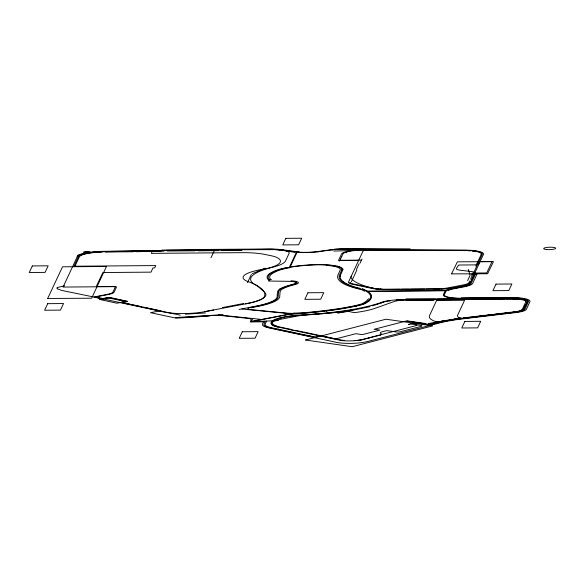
<?xml version="1.0" encoding="UTF-8"?>
<svg xmlns="http://www.w3.org/2000/svg" width="585" height="585" viewBox="0 0 585 585"><rect width="100%" height="100%" fill="white"/><g stroke="black" fill="none" stroke-linecap="round" stroke-linejoin="round"><path stroke-width="0.88" d="M277.253 295.191L277.151 296.668A59.209 11.802 -1.6 0 1 268.222 302.979M277.268 294.986L277.444 292.456A71.224 14.201 -1.6 0 1 279.769 288.983M342.883 269.466L342.854 269.707A27.627 5.506 -1.6 0 0 338.539 266.548L339.154 266.738M340.199 276.361L340.236 276.127A104.159 20.767 -1.6 0 0 343.768 282.08L343.461 281.853M272.259 322.525L272.23 322.73A35.085 6.998 -1.6 0 1 273.626 320.865L273.356 321.07M527.392 301.743L527.443 301.509A19.393 3.868 -1.6 0 1 527.363 301.78L523.846 309.333A15.619 3.115 -1.6 0 1 523.078 310.065L523.407 309.823M340.331 275.674L340.273 275.915A104.159 20.767 -1.6 0 1 340.543 275.038L342.773 269.919M263.367 322.123L262.504 324.017A27.458 5.477 -1.6 0 0 268.69 327.849L336.134 342.298A20.592 4.102 -1.6 0 0 367.57 341.516L439.861 322.869A65.9 13.141 -1.6 0 1 462.194 318.92L515.897 312.551A18.193 3.627 -1.6 0 0 526.405 309.311L529.922 301.765A21.967 4.38 -1.6 0 0 510.12 297.524L461.419 297.911M266.548 321.158L265.246 323.98A26.362 5.258 -1.6 0 0 271.228 327.688L277.1 328.945M75.194 265.773L78.522 258.628M78.631 258.424L79.385 256.808A23.166 4.622 -1.6 0 1 102.112 252.011M211.002 257.685L214.622 249.934M247.513 282.628L251.345 274.416M251.652 320.88L252.705 318.62M339.556 261.144L340.587 258.936M340.682 258.724L341.713 256.515M341.808 256.31L342.868 254.044A19.225 3.832 -1.6 0 1 345.384 252.406L344.799 252.632M356.477 269.392L359.066 263.835M351.373 281.794L353.976 276.222M354.261 275.601L356.872 270.007M360.067 263.14L361.998 259.001M467.634 280.603L469.982 275.564M471.576 275.14L472.563 273.019M475.788 266.095L476.709 264.127M477.813 261.751L481.024 254.863M481.126 254.658L481.243 254.395A19.736 3.934 -1.6 0 0 472.526 250.98L473.506 251.089M468.556 283.433L468.526 283.491A19.239 3.839 -1.6 0 1 465.316 285.319L465.982 285.1M468.739 283.045L469.697 280.997M471.232 280.983L470.091 283.425A20.782 4.146 -1.6 0 1 462.764 286.409L456.38 287.637M471.327 280.778L473.872 275.323M473.967 275.118L474.274 274.46M524.058 305.589L522.303 309.348A14.069 2.808 -1.6 0 1 521.491 310.079L521.805 309.874M524.153 305.385L525.952 301.516M476.804 263.923L477.718 261.956M470.53 279.206L472.3 275.411M524.028 308.573L524.35 307.878M443.415 294.548L444.234 292.822M444.329 292.617L445.053 291.096M408.176 250.256L408.652 249.634M523.027 309.991L527.173 301.816A15.444 3.079 -1.6 0 0 513.25 298.833L401.734 299.732A20.555 4.095 -1.6 0 0 381.003 302.533A92.145 18.369 -1.6 0 1 375.299 304.383A103.94 20.724 -1.6 0 1 370.795 305.611A111.633 22.259 -1.6 0 1 306.035 314.701L299.388 315.118A34.325 6.844 -1.6 0 0 275.374 319.271A37.221 7.422 -1.6 0 0 277.941 327.022M368.791 301.165L369.055 300.924A78.2 15.59 -1.6 0 1 364.053 304.024A46.968 9.367 -1.6 0 1 358.005 305.692L358.846 305.502M369.559 300.471L369.296 300.712A93 18.544 -1.6 0 0 370.597 299.257M274.299 320.441L273.955 320.646A35.085 6.998 -1.6 0 1 275.147 319.988L274.745 320.185M522.222 310.511L522.697 310.277A15.619 3.115 -1.6 0 1 515.612 312.017L516.65 311.871M252.245 273.758L265.268 268.105M276.04 319.585L275.579 319.783A35.085 6.998 -1.6 0 1 276.581 319.366A32.95 6.567 -1.6 0 1 280.273 318.174L279.63 318.35M520.613 310.481L521.081 310.291A14.069 2.808 -1.6 0 1 515.933 311.615L516.782 311.469M381.493 302.884L382.027 302.694A93.52 18.647 -1.6 0 1 376.755 304.412L377.362 304.229M383.102 302.299L382.561 302.489A19.181 3.824 -1.6 0 1 390.239 300.748L389.347 300.88M346.737 251.967L346.035 252.179A19.225 3.832 -1.6 0 1 354.963 250.512L353.852 250.629M375.394 304.8L376.023 304.624A113.007 22.53 -1.6 0 1 372.045 305.706L372.711 305.531M431.43 323.907L443.145 320.755M409.251 324.236L408.469 324.434L416.089 322.474L415.306 322.671M359.278 340.499L358.495 340.704L367.629 338.349M369.091 337.969L368.301 338.174L380.411 335.051M463.825 285.736L464.614 285.531A19.239 3.839 -1.6 0 1 461.77 286.197L455.042 287.506A19.239 3.839 -1.6 0 1 454.223 287.652L455.167 287.484M428.008 324.631L437.485 322.189L460.98 318.459L514.749 312.083A15.444 3.079 -1.6 0 0 523.67 309.333M431.057 324.668L438.691 322.701A67.443 13.448 -1.6 0 1 461.55 318.657L515.253 312.288A16.643 3.32 -1.6 0 0 524.869 309.326L528.387 301.772A20.424 4.073 -1.6 0 0 509.974 297.831L461.272 298.218A18.705 3.729 -1.6 0 1 444.41 294.606L446.048 291.147A18.881 3.766 -1.6 0 1 446.487 290.708L366.473 291.352A91.969 18.332 -1.6 0 1 363.248 303.966A62.69 12.497 -1.6 0 1 350.21 307.023L344.777 308.039A122.989 24.519 -1.6 0 1 328.821 310.416A148.115 29.528 -1.6 0 1 310.035 312.514L303.374 313.063A22.135 4.417 -1.6 0 1 293.831 313.421L250.197 321.918L265.049 321.794L264.04 324.01A27.649 5.514 -1.6 0 0 270.292 327.871L314.218 337.252L321.421 335.936L335.49 338.942L355.826 333.691L362.32 334.635L379.811 330.13L374.093 329.296L406.1 321.041L432.227 324.843M281.641 317.823L280.946 317.999A32.95 6.567 -1.6 0 1 287.688 316.653L286.825 316.785M354.598 340.682A15.151 3.02 -1.6 0 0 361.457 339.717L416.052 325.655A3.43 0.687 -1.6 0 0 415.686 324.697M356.353 306.072L357.208 305.882A63.721 12.702 -1.6 0 1 350.846 307.162L345.399 308.185A124.027 24.724 -1.6 0 1 329.289 310.584A149.138 29.733 -1.6 0 1 325.933 311.008L327.022 310.876M337.772 313.216L370.034 306.672M239.053 309.443L256.303 306.057A59.209 11.802 -1.6 0 0 267.667 303.169M119.969 302.613L125.556 301.538L107.333 297.633L100.825 298.884L100.123 298.306L61.644 290.416L56.935 288.683L57.622 288.039L57.016 287.564L64.372 285.875L63.619 285.875M222.402 307.586L243.674 303.498M455.262 287.849L451.993 288.485A19.905 3.971 -1.6 0 0 446.026 290.336M204.516 311.725L213.679 309.977M353.033 309.721L353.859 309.582A113.007 22.53 -1.6 0 1 346.174 310.832L347.044 310.701M428.564 323.49L460.227 318.028M451.876 288.025L452.9 287.871A19.239 3.839 -1.6 0 1 441.2 288.763L442.399 288.749M344.411 311.096L345.289 310.964A113.007 22.53 -1.6 0 1 339.856 311.732L340.755 311.608M289.538 316.383L288.654 316.507A32.95 6.567 -1.6 0 1 298.387 315.469L297.385 315.542M320.075 251.484L328.668 250.292A24.884 4.958 -1.6 0 1 333.472 249.751L332.331 249.853M317.926 251.777L318.979 251.638A23.166 4.622 -1.6 0 1 298.226 252.362M338.02 311.98L338.927 311.856A113.007 22.53 -1.6 0 1 333.223 312.565L334.159 312.456M513.908 312.185L516.928 311.783M491.283 314.898L490.208 315.03L514.478 312.156L513.396 312.288M488.131 315.286L489.214 315.154M323.885 311.249L324.975 311.125A149.138 29.733 -1.6 0 1 310.342 312.704L302.343 313.377L303.505 313.289M463.357 317.882L471.459 316.916M472.468 316.799L481.44 315.732M482.449 315.615L489.338 314.796M490.398 314.671L493.199 314.342M494.405 314.196L498.303 313.736M499.385 313.604L507.305 312.668M508.387 312.536L514.676 311.79M489.126 315.161L454.735 319.286A68.65 13.689 -1.6 0 0 438.779 322.32L429.149 324.799L415.416 322.803L410.816 323.988L420.805 325.421A3.43 0.687 -1.6 0 1 421.163 326.371L400.542 331.695A3.43 0.687 -1.6 0 1 395.701 331.892L386.941 330.62L384.045 331.271A10.23 2.04 -1.6 0 0 380.425 333.216L381.31 333.83A5.148 1.024 -1.6 0 1 380.345 334.861M331.307 312.792L332.251 312.683A113.007 22.53 -1.6 0 1 323.893 313.567L324.858 313.472M454.903 318.73L461.536 318.072M321.882 313.757L322.854 313.67A127.991 25.521 -1.6 0 1 314.693 314.372L315.688 314.291M290.46 314.43L301.348 313.465L300.2 313.567M312.412 314.547L313.406 314.474A110.28 21.989 -1.6 0 1 306.277 314.964L303.849 315.118M335.702 249.576L334.54 249.656A24.884 4.958 -1.6 0 1 344.638 249.283L365.983 249.364M209.503 315.988L190.461 317.333A68.65 13.689 -1.6 0 1 175.588 318.05M299.842 315.366L302.84 315.183M185.408 314.182L205.54 312.953M176.707 317.487L223.141 314.664M397.164 300.127L396.147 300.185A19.181 3.824 -1.6 0 1 401.595 300.01L404.323 299.988M311.688 264.778L312.88 264.72A27.627 5.506 -1.6 0 0 308.185 265.005A47.071 9.382 -1.6 0 0 291.505 266.775M278.46 320.558L251.06 321.706M333.881 251.06L365.654 250.073M315.125 264.639L313.926 264.676A27.627 5.506 -1.6 0 1 337.794 266.343L337.077 266.175M136.283 251.711L163.975 251.075M166.484 250.256L196.37 250.022M167.23 251.023L194.9 250.804M198.147 250.775L218.3 250.614M221.547 250.585L241.868 250.424M105.359 251.989L133.029 251.762M340.47 260.281L345.596 260.237M346.627 260.23L360.974 260.113M358.605 260.405L338.459 260.566L341.501 254.051A20.592 4.102 -1.6 0 1 365.128 249.744L464.943 250.131A21.967 4.38 -1.6 0 1 483.466 254.373L469.923 283.425A20.614 4.11 -1.6 0 1 462.647 286.387L455.92 287.688A20.614 4.11 -1.6 0 1 440.754 289.041L386.012 289.48A21.294 4.249 -1.6 0 1 370.897 288.178L351.936 284.12A15.1 3.013 -1.6 0 1 348.536 282.007L363.007 251.075A7.554 1.506 -1.6 0 1 370.766 249.795L404.381 249.897M478.874 261.67L492.029 261.568L486.72 272.954L473.565 273.063M474.274 274.146L476.98 274.124L472.658 283.403A23.356 4.658 -1.6 0 1 464.417 286.76L453.58 288.844A17.162 3.422 -1.6 0 0 448.242 290.555M472.3 274.679L473.667 274.672M400.294 289.092L386.144 289.202A19.927 3.971 -1.6 0 1 379.819 289.041L380.945 289.092M401.325 289.078L409.434 289.019M410.458 289.005L424.805 288.895M425.829 288.888L440.176 288.771M405.858 298.869L435.576 298.635M436.6 298.628L466.318 298.387M467.349 298.379L497.067 298.138L495.868 298.145M405.346 299.981L435.065 299.739M436.088 299.732L465.806 299.491M466.83 299.483L496.548 299.242M497.572 299.235L505.089 299.176M506.113 299.169L513.637 299.111M406.195 300.522L433.697 300.302M194.608 249.517L268.435 249.005A27.458 5.477 -1.6 0 1 283.133 249.832L294.701 251.418A20.592 4.102 -1.6 0 0 299.154 251.857M197.394 250.014L219.755 249.853M220.786 249.853L243.316 249.693M499.283 298.123L498.091 298.131L509.879 298.036A19.393 3.868 -1.6 0 1 518.325 298.379L517.301 298.284M244.34 249.693L273.963 249.649M410.312 248.991L344.229 248.844A27.458 5.477 -1.6 0 0 334.335 249.181M367 249.371L398.846 249.495M399.862 249.495L409.237 249.532M366.678 250.058L398.524 250.183M399.482 250.329L415.789 250.387M416.805 250.395L444.154 250.504M445.17 250.504L461.134 250.57M462.157 250.57L464.607 250.577A19.736 3.934 -1.6 0 1 470.384 250.789L469.272 250.731M512.475 298.84L515.941 298.862M515.648 299.14L514.646 299.118A14.069 2.808 -1.6 0 1 517.915 299.249L516.972 299.191M271.447 279.52L270.738 279.469A61.257 12.212 -1.6 0 1 275.586 271.791A44.497 8.87 -1.6 0 1 290.701 267.52M290.979 280.866L294.723 281.122A12.139 2.42 -1.6 0 1 295.608 284.39A75.801 15.115 -1.6 0 0 282.504 288.858A68.65 13.689 -1.6 0 0 280.018 292.39L279.725 296.602A61.783 12.314 -1.6 0 1 257.97 306.401L251.199 307.732A5.148 1.024 -1.6 0 0 250.782 307.82M377.786 288.873L378.824 288.968A19.927 3.971 -1.6 0 1 374.634 288.5L375.541 288.632M241.905 309.012L289.67 313.648M274.913 249.693L283.133 250.512M519.772 299.418L518.902 299.33A14.069 2.808 -1.6 0 1 525.813 301.312L525.681 301.114M218.461 314.92L259.886 319.264M520.226 298.613L519.297 298.482A19.393 3.868 -1.6 0 1 527.436 301.297L527.356 301.063M406.941 320.821L425.704 323.549M428.432 323.951L431.898 324.456M283.944 250.614L294.935 252.325M355.848 284.544L356.638 284.698L352.989 283.915A13.733 2.735 -1.6 0 1 349.874 282.46L350.137 282.687M364.601 286.416L365.391 286.577L357.296 284.844M372.682 288.142L373.471 288.303A19.927 3.971 -1.6 0 1 371.98 287.981L366.049 286.716M291.389 329.838L294.504 330.496M303.842 332.068L315.293 334.518M315.951 334.657L323.498 336.273M324.163 336.412L334.934 338.715M335.607 338.854L340.375 339.878A13.557 2.706 -1.6 0 0 344.053 340.397M283.337 327.746L279.016 326.825A35.085 6.998 -1.6 0 1 277.107 326.298L277.641 326.459M283.988 327.885L291.513 329.494M295.944 330.437L303.052 331.958M296.814 333.157L277.751 329.084L278.518 329.245M297.472 333.296L308.924 335.739M315.183 337.077L309.582 335.878L310.342 336.046M123.932 302.913L141.541 306.686M143.486 307.162L161.811 311.081M162.14 311.286L180.297 315.176M359.227 288.237L359.921 288.412A104.159 20.767 -1.6 0 1 344.06 282.284L344.389 282.504M276.083 325.955L276.566 326.123A35.085 6.998 -1.6 0 1 273.488 324.697L273.78 324.887M362.305 288.588L366.963 290.979M273.005 324.309L273.232 324.507A35.085 6.998 -1.6 0 1 272.222 322.942L272.244 323.147M468.307 269.356L470.033 274.943M286.233 267.696A47.071 9.382 -1.6 0 0 273.224 271.652A63.838 12.724 -1.6 0 0 269.341 273.839M268.734 280.113A63.838 12.724 -1.6 0 1 269.078 274.051M291.769 281.378A9.565 1.909 -1.6 0 1 293.655 284.105A78.375 15.627 -1.6 0 0 280.069 288.756M456.746 298.357A19.736 3.934 -1.6 0 1 445.302 296.668M444.812 296.463A19.736 3.934 -1.6 0 1 443.328 294.752M371.49 297.26A93 18.544 -1.6 0 1 370.744 299.052M368.148 291.718A93 18.544 -1.6 0 1 369.947 293.209M370.144 293.414A93 18.544 -1.6 0 1 371.256 295.125M371.329 295.33A93 18.544 -1.6 0 1 371.519 297.048M368.426 298.657A90.426 18.025 -1.6 0 1 361.888 303.849A61.147 12.19 -1.6 0 1 349.26 306.803L343.841 307.82A121.417 24.204 -1.6 0 1 328.119 310.16A146.564 29.221 -1.6 0 1 309.582 312.236L302.964 312.778A20.592 4.102 -1.6 0 1 293.377 313.099M364.587 291.228A90.426 18.025 -1.6 0 0 361.223 289.56A106.733 21.279 -1.6 0 1 337.984 275.067L340.258 269.831A25.053 4.994 -1.6 0 0 326.781 265.393M351.19 276.317A42.559 8.482 -1.6 0 0 351.271 278.065A107.062 21.345 -1.6 0 0 373.793 288.332A19.393 3.868 -1.6 0 0 387.38 289.465M433.558 289.1A20.592 4.102 -1.6 0 0 448.717 287.747L463.342 284.91A20.592 4.102 -1.6 0 0 470.611 281.955M245.561 303.856A56.292 11.225 -1.6 0 0 257.093 300.946A55.926 11.152 -1.6 0 0 264.515 292.244A77.388 15.429 -1.6 0 0 263.206 291.081L258.738 287.096A144.042 28.716 -1.6 0 0 257.02 285.751A56.613 11.283 -1.6 0 0 256.303 285.29A144.042 28.716 -1.6 0 0 253.927 283.996A102.938 20.519 -1.6 0 0 248.435 281.765A47.897 9.55 -1.6 0 1 263.155 269.202A30.851 6.15 -1.6 0 0 272.025 267.162A53.337 10.632 -1.6 0 0 277.21 257.641A34.325 6.844 -1.6 0 0 270.935 255.682L264.522 254.373A34.325 6.844 -1.6 0 0 245.269 252.654L222.512 252.793A181.964 36.277 -1.6 0 0 215.36 252.852L151.303 253.363L152.51 250.768L103.874 251.528A25.396 5.06 -1.6 0 0 77.161 256.822M361.457 339.717A15.1 3.013 -1.6 0 1 343.563 340.704L341.655 340.514A15.1 3.013 -1.6 0 1 339.19 340.104L277.663 326.964A27.458 5.477 -1.6 0 1 281.283 319.147L297.663 316.002A26.537 5.287 -1.6 0 1 306.372 314.818L348.77 311.469L354.364 312.661A59.867 11.934 -1.6 0 0 364.082 311.132A39.846 7.941 -1.6 0 0 369.289 310.006A58.866 11.737 -1.6 0 0 375.789 308.054L393.734 301.67A16.746 3.342 -1.6 0 1 409.551 299.666M460.98 318.459A27.115 5.404 -1.6 0 1 457.55 315.373L464.585 300.266L436.578 300.493L429.536 315.593A55.261 11.02 -1.6 0 0 437.485 322.189M479.056 263.835A5.148 1.024 -1.6 0 1 473.455 264.91L458.691 265.034L456.512 268.244L456.556 269.268L459.21 270.109A10.296 2.055 -1.6 0 0 460.022 270.211L470.42 271.403A10.296 2.055 -1.6 0 1 474.713 273.158M305.553 340.024L352.221 346.722L432.637 325.896L385.968 319.22L305.567 340.002M278.475 292.427L278.175 296.639A60.24 12.007 -1.6 0 1 256.969 306.196L250.204 307.527A6.691 1.331 -1.6 0 0 251.009 309.655L285.794 313.033A22.135 4.417 -1.6 0 0 292.953 313.406L250.351 321.589L251.199 319.761A8.409 1.675 -1.6 0 0 247.462 318.306L222.578 315.695A15.276 3.042 -1.6 0 0 210.9 315.571L190.132 317.041A67.1 13.375 -1.6 0 1 174.293 317.772L150.528 312.683L160.144 310.832L121.782 302.62L127.406 301.538L109.132 297.626L103.516 298.701L95.479 296.983L107.998 294.577A17.162 3.422 -1.6 0 0 114.141 292.098L116.473 287.081A3.43 0.687 -1.6 0 0 113.38 286.423L96.306 286.555L102.843 272.53L151.003 272.142L152.97 267.93L154.674 267.923L155.771 265.575L73.966 266.226L78.353 256.815A24.197 4.826 -1.6 0 1 103.801 251.769L161.438 250.87L161.672 250.087L268.281 249.32A25.915 5.17 -1.6 0 1 282.153 250.095L293.721 251.682A22.135 4.417 -1.6 0 0 296.515 251.996L289.348 267.374A46.039 9.177 -1.6 0 0 274.168 271.711A62.807 12.519 -1.6 0 0 269.378 279.718L270.094 279.769L268.515 281.027L293.824 281.4A10.596 2.113 -1.6 0 1 294.438 284.222A77.344 15.422 -1.6 0 0 281.041 288.8A70.193 13.996 -1.6 0 0 278.475 292.427M99.764 299.469L116.832 303.213L127.325 301.275L110.258 297.56L99.764 299.469M47.685 298.474L91.64 298.226L106.47 266.482L62.529 266.811L47.685 298.474M451.554 273.875L487.619 273.751L493.455 261.641L457.39 261.831L451.554 273.875M85.549 252.142L88.108 252.106L85.549 252.142M341.794 269.817L339.519 275.045A105.19 20.972 -1.6 0 0 362.546 289.363A91.969 18.332 -1.6 0 1 366.254 291.213L446.684 290.57A18.881 3.766 -1.6 0 1 452.651 288.624L463.422 286.548A21.813 4.351 -1.6 0 0 471.122 283.418L475.298 274.453L472.907 274.467L482.274 254.387A20.767 4.139 -1.6 0 0 464.761 250.373L409.273 250.161L409.902 249.327L344.792 249.078A25.915 5.17 -1.6 0 0 328.163 250.124L318.613 251.455A22.135 4.417 -1.6 0 1 297.165 252.055L290.08 267.25A46.039 9.177 -1.6 0 1 308.412 265.202A26.596 5.302 -1.6 0 1 341.794 269.817M32.314 265.941L29.25 272.508L45.111 272.383L48.175 265.817L32.314 265.941M47.678 303.673L44.614 310.24L60.474 310.116L63.538 303.549L47.678 303.673M77.864 255.323L63.063 287.067L113.271 286.665A2.23 0.446 -1.6 0 1 115.282 287.096L112.956 292.083A15.963 3.181 -1.6 0 1 107.238 294.387L93.936 296.99L164.012 312.039A28.826 5.748 -1.6 0 0 204.589 311.71L247.66 303.447A46.595 9.287 -1.6 0 0 264.369 296.632A125.439 25.009 -1.6 0 0 264.53 292.771A128.766 25.674 -1.6 0 0 262.716 289.948A169.131 33.718 -1.6 0 0 257.897 286.167A155.617 31.027 -1.6 0 0 255.565 284.873L255.272 284.705A85.812 17.111 -1.6 0 1 272.566 267.228A51.487 10.267 -1.6 0 0 285.524 260.976L289.092 253.327A20.592 4.102 -1.6 0 0 270.526 249.349L103.377 251.323A26.596 5.302 -1.6 0 0 77.864 255.323M242.27 331.768L239.206 338.335L255.067 338.203L258.131 331.636L242.27 331.768M285.816 238.351L282.752 244.918L298.613 244.793L301.677 238.227L285.816 238.351M307.893 292.778L304.829 299.344L320.69 299.22L323.754 292.646L307.893 292.778M464.841 321.428L461.784 327.995L477.645 327.871L480.702 321.304L464.841 321.428M496 284.12L492.936 290.686L508.796 290.562L511.86 283.996L496 284.12M546.529 249.539A6.069 1.214 -1.6 0 0 555.75 248.281A6.069 1.214 -1.6 0 0 546.763 247.433A6.069 1.214 -1.6 0 0 546.529 249.539M85.088 252.749A3.349 0.665 -1.6 0 0 90.17 252.062A3.349 0.665 -1.6 0 0 85.22 251.594A3.349 0.665 -1.6 0 0 85.088 252.749"/></g></svg>
